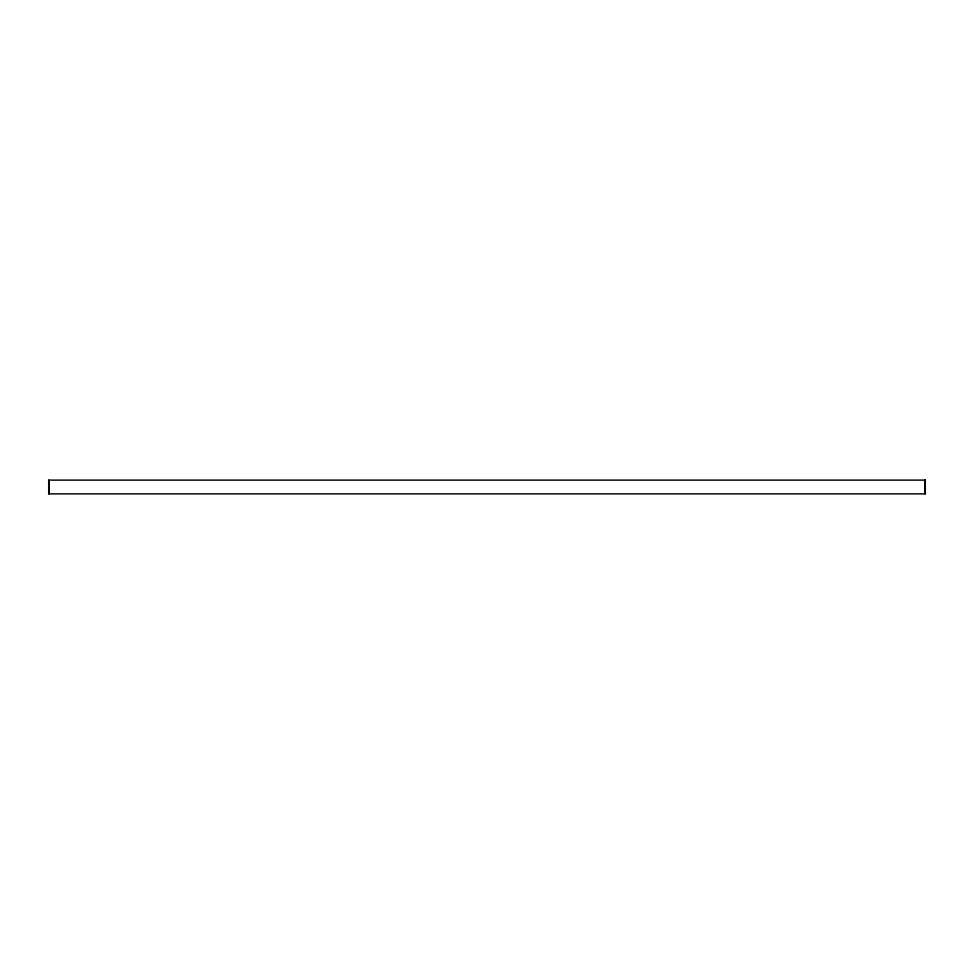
<?xml version="1.0" encoding="UTF-8"?>
<svg xmlns="http://www.w3.org/2000/svg" width="974" height="974" viewBox="0 0 974 974"><rect width="100%" height="100%" fill="white"/><g stroke="black" fill="none" stroke-linecap="round" stroke-linejoin="round"><path stroke-width="1.46" d="M925.154 480.121L925.154 493.879M48.846 480.121L48.846 493.879M925.3 480.121L48.7 480.121L48.7 493.879L925.3 493.879L925.3 480.121"/></g></svg>
